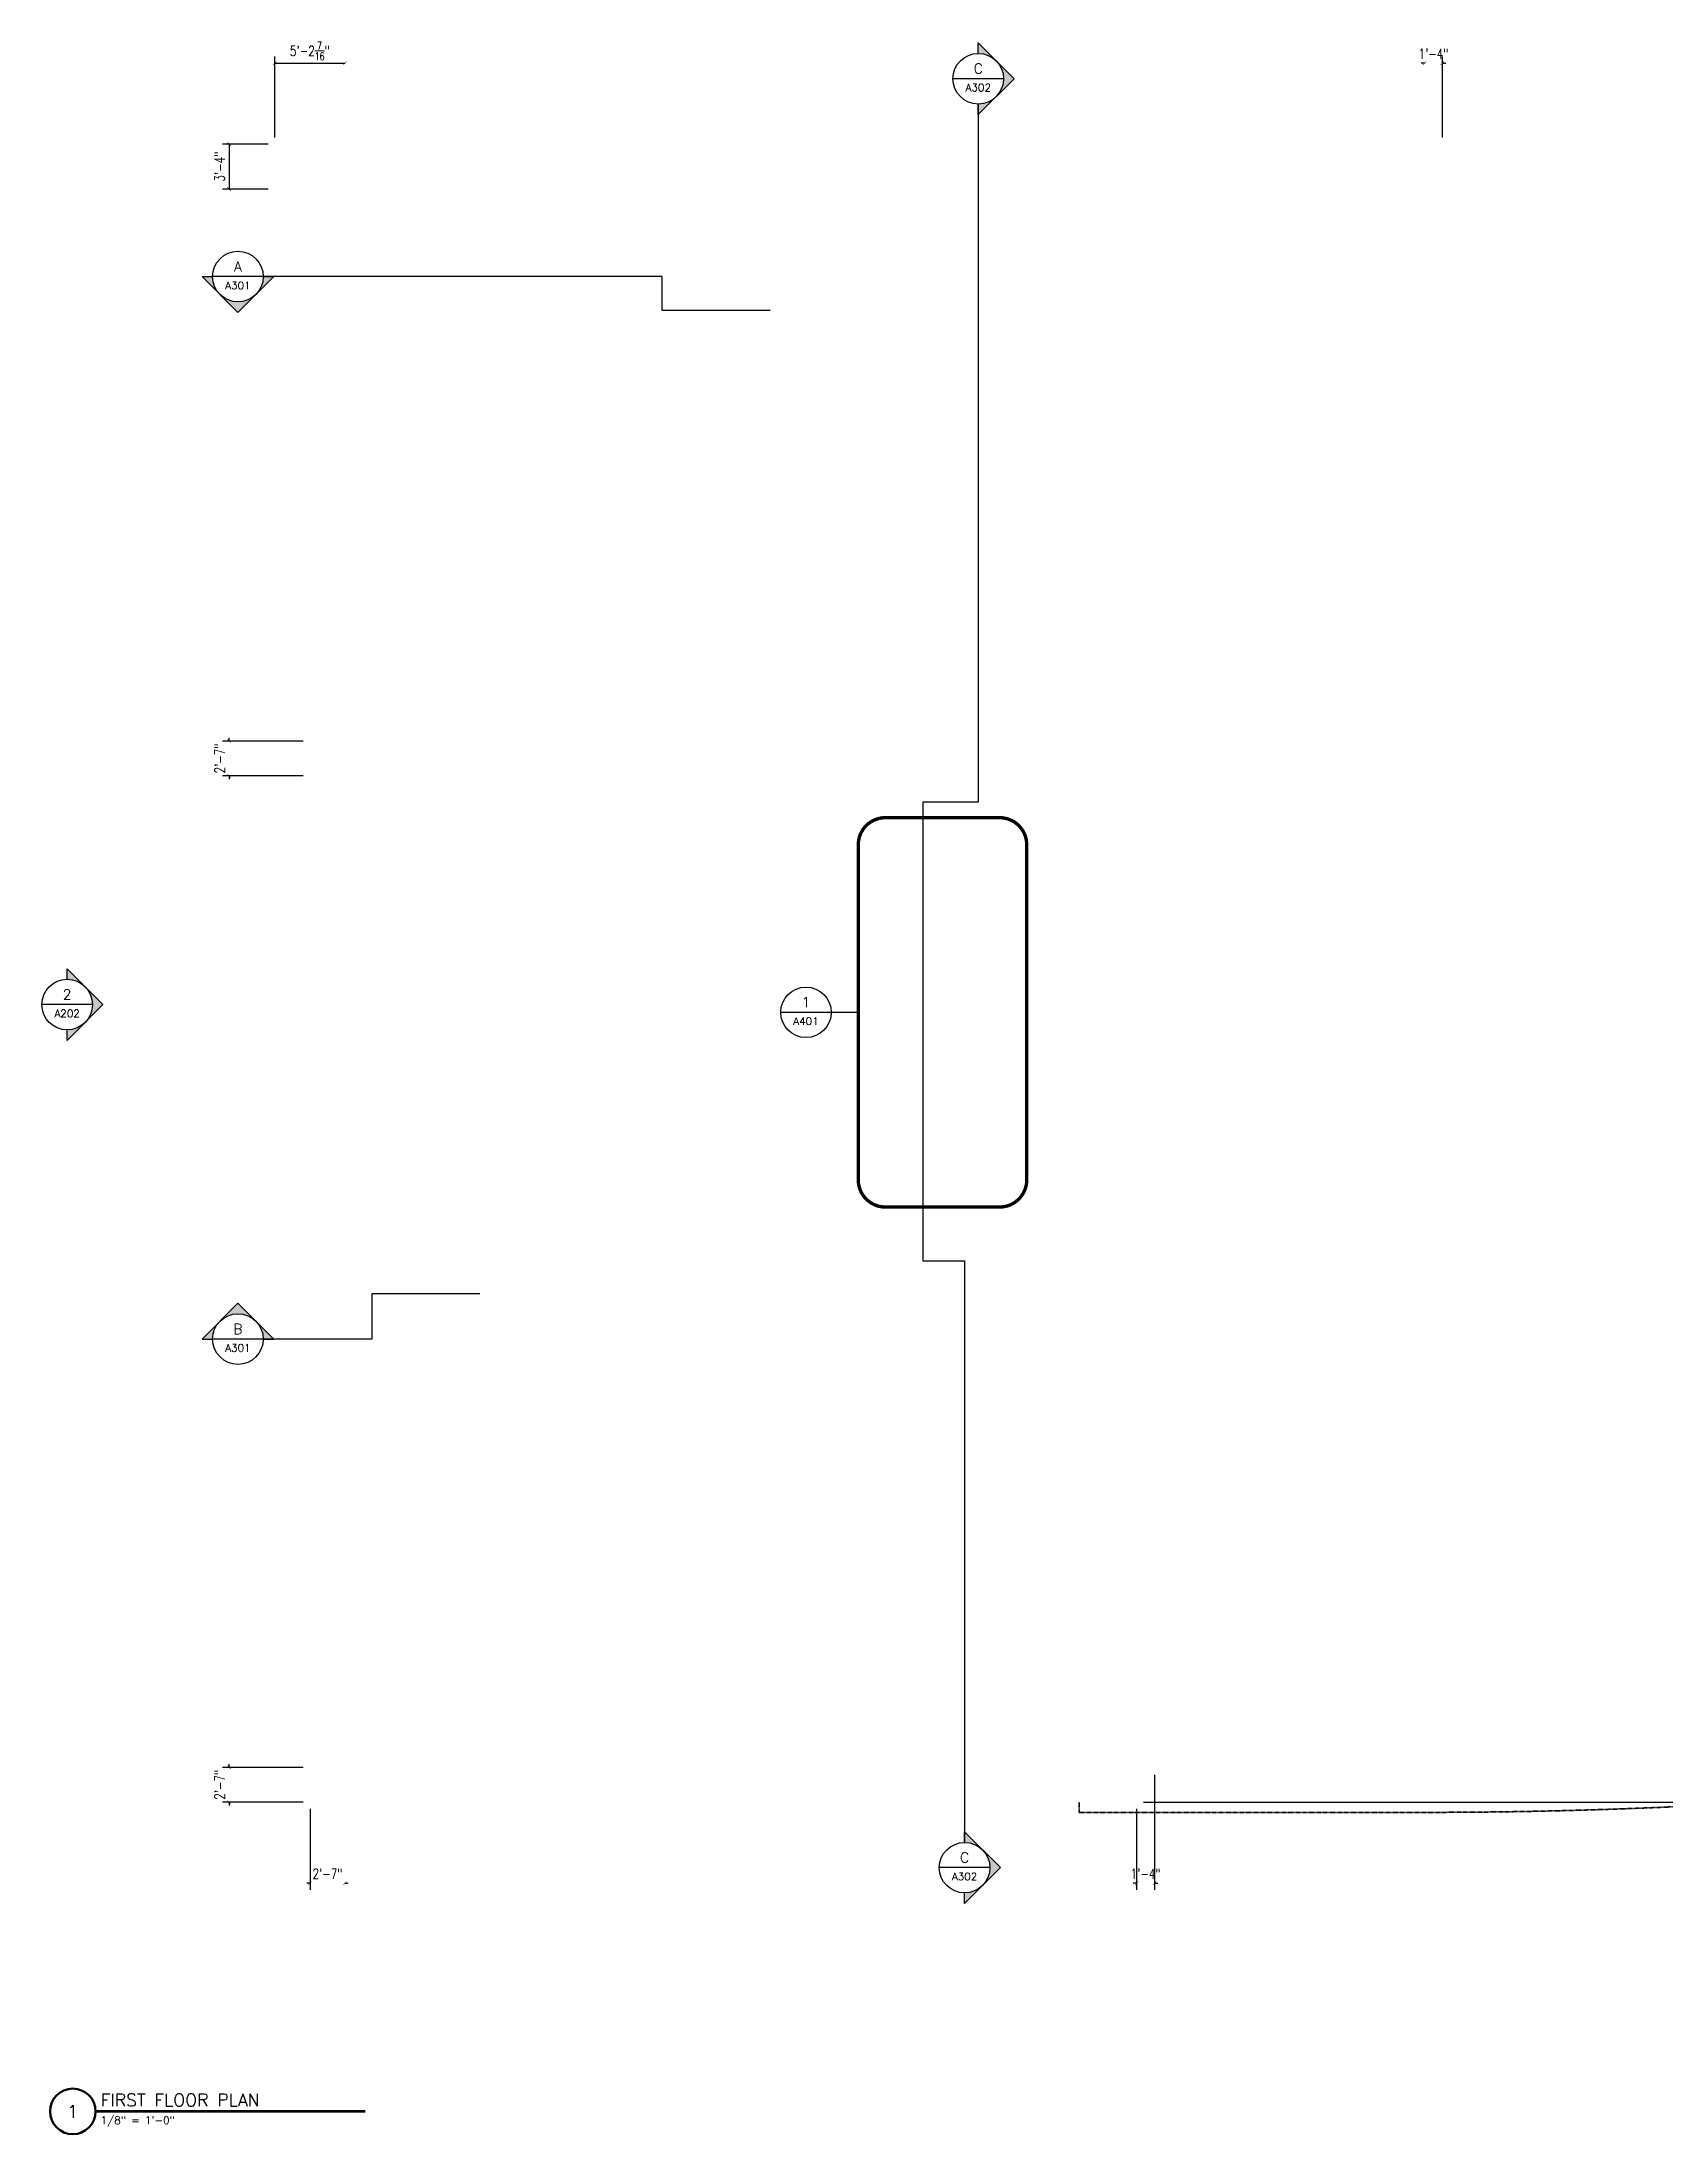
# Model space of a CAD drawing. Header units: inches. Extents: x -390 to 2906, y -206 to 1802.
# Drawn here: x -390 to 1054, y -206 to 1655 of the extents above; entities that cross this region are included whole.
import ezdxf
from ezdxf.enums import TextEntityAlignment as Align

# ---------------------------------------------------------------- set-up
doc = ezdxf.new("R2010")
doc.units = ezdxf.units.IN
doc.header["$LTSCALE"] = 0.5
doc.header["$MEASUREMENT"] = 0
doc.linetypes.add('DASHED2', pattern=[0.375, 0.25, -0.125])
doc.layers.get('0').update_dxf_attribs({"lineweight": 18})
doc.layers.get('Defpoints').update_dxf_attribs({"color": 140, "lineweight": 18})
for name, color, linetype, lineweight in [('A-Anno-Dims', 211, 'Continuous', 18), ('A-Detl-Iden', 151, 'Continuous', 25), ('A-Elev-Iden', 151, 'Continuous', 25), ('A-Flor-Otln', 32, 'Continuous', 35), ('A-Sect-Iden', 191, 'Continuous', 25), ('G-Anno-Ttlb', 213, 'Continuous', 50)]:
    doc.layers.add(name, color=color, linetype=linetype, lineweight=lineweight)
doc.styles.add('Arch-Dim', font='romans.shx', dxfattribs={"width": 0.75})
doc.styles.add('RomanS', font='romans.shx')
doc.dimstyles.new('Aec-Arch-I-96', dxfattribs={"dimscale": 96, "dimtxt": 0.09375, "dimasz": 0.0625, "dimexe": 0.0625, "dimexo": 0.0625, "dimgap": 0.03125, "dimtad": 1, "dimdec": 4, "dimzin": 3, "dimdsep": 46, "dimlunit": 4, "dimtxsty": 'Arch-Dim', "dimblk": 'ARCHTICK', "dimcen": 0.09375, "dimazin": 2, "dimtfac": 0.75, "dimtdec": 4, "dimtix": 1, "dimtmove": 2, "dimatfit": 2, "dimfxl": 1, "dimtolj": 1, "dimtzin": 0, "dimarcsym": 0})
doc.dimstyles.new('Annotative', dxfattribs={"dimscale": 0, "dimtxt": 0.09375, "dimasz": 0.03125, "dimexe": 0.0625, "dimexo": 0.0625, "dimgap": 0.03125, "dimtad": 1, "dimdec": 4, "dimzin": 3, "dimdsep": 46, "dimlunit": 4, "dimtxsty": 'Arch-Dim', "dimblk": 'ARCHTICK', "dimcen": 0.09375, "dimazin": 2, "dimtfac": 0.75, "dimtdec": 4, "dimtix": 1, "dimtofl": 0, "dimtmove": 2, "dimatfit": 3, "dimfxl": 1, "dimtolj": 1, "dimtzin": 0, "dimarcsym": 0})

# ---------------------------------------------------------------- blocks, each defined once
blk = doc.blocks.new('_ArchTick')
at = {"color": 0, "linetype": 'ByBlock', "const_width": 0.15}
blk.add_lwpolyline([(-0.5, -0.5), (0.5, 0.5)], dxfattribs=at)
blk = doc.blocks.new('Anno_Detail_A2')
at = {"color": 0, "linetype": 'ByBlock', "lineweight": -2}
blk.add_line((2.5, 0), (-2.5, 0), dxfattribs=at)
blk.add_circle((0, 0), 2.5, dxfattribs=at)
at = {"color": 0, "linetype": 'ByBlock', "lineweight": -2, "style": 'RomanS'}
blk.add_attdef('NUMBER', text='', height=1, dxfattribs=at).set_placement((0, 0.5), align=Align.CENTER)
blk.add_attdef('SHEET', text='', height=0.75, dxfattribs=at).set_placement((0, -0.5), align=Align.TOP_CENTER)
blk = doc.blocks.new('*D33')
at = {"layer": 'A-Anno-Dims', "color": 0, "lineweight": -2, "transparency": 16777216}
for p, q in [((-151, 83), (-151, 11)), ((-151, 17), (-154, 17)), ((-120, 17), (-117, 17))]:
    blk.add_line(p, q, dxfattribs=at)
at = {"layer": 'Defpoints', "color": 0, "transparency": 16777216}
for p in [(-151, 89), (-151, 17), (-120, 17)]:
    blk.add_point(p, dxfattribs=at)
at = {"layer": 'A-Anno-Dims', "color": 0, "lineweight": -2, "transparency": 16777216, "xscale": 3, "yscale": 3, "zscale": 3}
blk.add_blockref('_ArchTick', (-151, 17), dxfattribs=at)
at = {"layer": 'A-Anno-Dims', "color": 0, "lineweight": -2, "transparency": 16777216, "xscale": 3, "yscale": 3, "zscale": 3, "rotation": 180}
blk.add_blockref('_ArchTick', (-120, 17), dxfattribs=at)
at = {"layer": 'A-Anno-Dims', "color": 0, "transparency": 16777216, "insert": (-135.5, 25.4), "char_height": 9, "attachment_point": 5, "style": 'Arch-Dim'}
blk.add_mtext('\\A1;2\'-7"', dxfattribs=at)
blk = doc.blocks.new('*D34')
at = {"layer": 'A-Anno-Dims', "color": 0, "lineweight": -2, "transparency": 16777216}
for p, q in [((600, 113.5), (600, 11)), ((584, 83), (584, 11)), ((584, 17), (581, 17)), ((600, 17), (603, 17))]:
    blk.add_line(p, q, dxfattribs=at)
at = {"layer": 'Defpoints', "color": 0, "transparency": 16777216}
for p in [(600, 119.5), (584, 89), (584, 17)]:
    blk.add_point(p, dxfattribs=at)
at = {"layer": 'A-Anno-Dims', "color": 0, "lineweight": -2, "transparency": 16777216, "xscale": 3, "yscale": 3, "zscale": 3}
blk.add_blockref('_ArchTick', (584, 17), dxfattribs=at)
at = {"layer": 'A-Anno-Dims', "color": 0, "lineweight": -2, "transparency": 16777216, "xscale": 3, "yscale": 3, "zscale": 3, "rotation": 180}
blk.add_blockref('_ArchTick', (600, 17), dxfattribs=at)
at = {"layer": 'A-Anno-Dims', "color": 0, "transparency": 16777216, "insert": (592, 25.4), "char_height": 9, "attachment_point": 5, "style": 'Arch-Dim'}
blk.add_mtext('\\A1;1\'-4"', dxfattribs=at)
blk = doc.blocks.new('*D36')
at = {"layer": 'A-Anno-Dims', "color": 0, "lineweight": -2, "transparency": 16777216}
for p, q in [((-182.4, 1570), (-182.4, 1642)), ((-182.4, 1636), (-120, 1636))]:
    blk.add_line(p, q, dxfattribs=at)
at = {"layer": 'Defpoints', "color": 0, "transparency": 16777216}
for p in [(-120, 1636), (-120, 1636), (-182.4, 1564)]:
    blk.add_point(p, dxfattribs=at)
at = {"layer": 'A-Anno-Dims', "color": 0, "lineweight": -2, "transparency": 16777216, "xscale": 3, "yscale": 3, "zscale": 3, "rotation": 180}
blk.add_blockref('_ArchTick', (-182.4, 1636), dxfattribs=at)
at = {"layer": 'A-Anno-Dims', "color": 0, "lineweight": -2, "transparency": 16777216, "xscale": 3, "yscale": 3, "zscale": 3}
blk.add_blockref('_ArchTick', (-120, 1636), dxfattribs=at)
at = {"layer": 'A-Anno-Dims', "color": 0, "transparency": 16777216, "insert": (-151.2, 1646.9), "char_height": 9, "attachment_point": 5, "style": 'Arch-Dim'}
blk.add_mtext('\\A1;5\'-2{\\H0.750000x;\\S7/16;}"', dxfattribs=at)
blk = doc.blocks.new('*D37')
at = {"layer": 'A-Anno-Dims', "color": 0, "lineweight": -2, "transparency": 16777216}
for p, q in [((856, 1570), (856, 1642)), ((840, 1636), (837, 1636)), ((856, 1636), (859, 1636))]:
    blk.add_line(p, q, dxfattribs=at)
at = {"layer": 'Defpoints', "color": 0, "transparency": 16777216}
for p in [(840, 1636), (856, 1636), (856, 1564)]:
    blk.add_point(p, dxfattribs=at)
at = {"layer": 'A-Anno-Dims', "color": 0, "lineweight": -2, "transparency": 16777216, "xscale": 3, "yscale": 3, "zscale": 3}
blk.add_blockref('_ArchTick', (840, 1636), dxfattribs=at)
at = {"layer": 'A-Anno-Dims', "color": 0, "lineweight": -2, "transparency": 16777216, "xscale": 3, "yscale": 3, "zscale": 3, "rotation": 180}
blk.add_blockref('_ArchTick', (856, 1636), dxfattribs=at)
at = {"layer": 'A-Anno-Dims', "color": 0, "transparency": 16777216, "insert": (848, 1644.4), "char_height": 9, "attachment_point": 5, "style": 'Arch-Dim'}
blk.add_mtext('\\A1;1\'-4"', dxfattribs=at)
blk = doc.blocks.new('*D42')
at = {"layer": 'A-Anno-Dims', "color": 0, "lineweight": -2, "transparency": 16777216}
for p, q in [((2526, 120), (2730.8, 120)), ((2724.8, 120), (2724.8, 123)), ((590, 89), (2730.8, 89)), ((2724.8, 89), (2724.8, 86))]:
    blk.add_line(p, q, dxfattribs=at)
at = {"layer": 'Defpoints', "color": 0, "transparency": 16777216}
for p in [(2520, 120), (584, 89), (2724.8, 89)]:
    blk.add_point(p, dxfattribs=at)
at = {"layer": 'A-Anno-Dims', "color": 0, "lineweight": -2, "transparency": 16777216, "xscale": 3, "yscale": 3, "zscale": 3}
for p, rotation in [((2724.8, 120), 270), ((2724.8, 89), 90)]:
    blk.add_blockref('_ArchTick', p, dxfattribs=dict(at, rotation=rotation))
at = {"layer": 'A-Anno-Dims', "color": 0, "transparency": 16777216, "insert": (2716.4, 104.5), "char_height": 9, "attachment_point": 5, "rotation": 90, "style": 'Arch-Dim'}
blk.add_mtext('\\A1;2\'-7"', dxfattribs=at)
blk = doc.blocks.new('*D44')
at = {"layer": 'A-Anno-Dims', "color": 0, "lineweight": -2, "transparency": 16777216}
for p, q in [((-157, 120), (-229, 120)), ((-223, 120), (-223, 123)), ((-157, 89), (-229, 89)), ((-223, 89), (-223, 86))]:
    blk.add_line(p, q, dxfattribs=at)
at = {"layer": 'Defpoints', "color": 0, "transparency": 16777216}
for p in [(-223, 120), (-151, 120), (-151, 89)]:
    blk.add_point(p, dxfattribs=at)
at = {"layer": 'A-Anno-Dims', "color": 0, "lineweight": -2, "transparency": 16777216, "xscale": 3, "yscale": 3, "zscale": 3}
for p, rotation in [((-223, 120), 270), ((-223, 89), 90)]:
    blk.add_blockref('_ArchTick', p, dxfattribs=dict(at, rotation=rotation))
at = {"layer": 'A-Anno-Dims', "color": 0, "transparency": 16777216, "insert": (-231.4, 104.5), "char_height": 9, "attachment_point": 5, "rotation": 90, "style": 'Arch-Dim'}
blk.add_mtext('\\A1;2\'-7"', dxfattribs=at)
blk = doc.blocks.new('*D45')
at = {"layer": 'A-Anno-Dims', "color": 0, "lineweight": -2, "transparency": 16777216}
for p, q in [((-157, 1033), (-229, 1033)), ((-223, 1033), (-223, 1036)), ((-157, 1002), (-229, 1002)), ((-223, 1002), (-223, 999))]:
    blk.add_line(p, q, dxfattribs=at)
at = {"layer": 'Defpoints', "color": 0, "transparency": 16777216}
for p in [(-151, 1033), (-223, 1002), (-151, 1002)]:
    blk.add_point(p, dxfattribs=at)
at = {"layer": 'A-Anno-Dims', "color": 0, "lineweight": -2, "transparency": 16777216, "xscale": 3, "yscale": 3, "zscale": 3}
for p, rotation in [((-223, 1033), 270), ((-223, 1002), 90)]:
    blk.add_blockref('_ArchTick', p, dxfattribs=dict(at, rotation=rotation))
at = {"layer": 'A-Anno-Dims', "color": 0, "transparency": 16777216, "insert": (-231.4, 1017.5), "char_height": 9, "attachment_point": 5, "rotation": 90, "style": 'Arch-Dim'}
blk.add_mtext('\\A1;2\'-7"', dxfattribs=at)
blk = doc.blocks.new('*D46')
at = {"layer": 'A-Anno-Dims', "color": 0, "lineweight": -2, "transparency": 16777216}
for p, q in [((-188.4, 1564), (-229, 1564)), ((-223, 1564), (-223, 1524)), ((-188.4, 1524), (-229, 1524))]:
    blk.add_line(p, q, dxfattribs=at)
at = {"layer": 'Defpoints', "color": 0, "transparency": 16777216}
for p in [(-182.4, 1564), (-223, 1524), (-182.4, 1524)]:
    blk.add_point(p, dxfattribs=at)
at = {"layer": 'A-Anno-Dims', "color": 0, "lineweight": -2, "transparency": 16777216, "xscale": 3, "yscale": 3, "zscale": 3}
for p, rotation in [((-223, 1564), 90), ((-223, 1524), 270)]:
    blk.add_blockref('_ArchTick', p, dxfattribs=dict(at, rotation=rotation))
at = {"layer": 'A-Anno-Dims', "color": 0, "transparency": 16777216, "insert": (-231.4, 1544), "char_height": 9, "attachment_point": 5, "rotation": 90, "style": 'Arch-Dim'}
blk.add_mtext('\\A1;3\'-4"', dxfattribs=at)
blk = doc.blocks.new('Anno_Section_A2')
at = {"color": 0, "linetype": 'ByBlock', "lineweight": -2}
blk.add_line((2.5, 0), (-2.5, 0), dxfattribs=at)
blk.add_circle((0, 0), 2.5, dxfattribs=at)
at = {"color": 0, "linetype": 'ByBlock', "lineweight": -2, "style": 'RomanS'}
blk.add_attdef('NUMBER', text='', height=1, dxfattribs=at).set_placement((0, 0.5), align=Align.CENTER)
blk.add_attdef('SHEET', text='', height=0.75, dxfattribs=at).set_placement((0, -0.5), align=Align.TOP_CENTER)
blk = doc.blocks.new('Anno_Arrow_A2')
at = {"linetype": 'ByBlock', "lineweight": -2}
h = blk.add_hatch(color=0, dxfattribs=at)
h.paths.add_polyline_path([(-1.77, 1.77), (-3.54, 0), (-2.5, 0, -0.198912)])
h.paths.add_polyline_path([(0, 3.54), (-1.77, 1.77, -0.414214), (1.77, 1.77)])
h.paths.add_polyline_path([(2.37, 1.16), (2.25, 1.1, -0.114349), (2.5, 0), (3.54, 0)])
h.paths.add_polyline_path([(1.77, 1.77, -0.082683), (2.25, 1.1), (2.37, 1.16)])
at = {"color": 0, "linetype": 'ByBlock', "lineweight": -2}
blk.add_lwpolyline([(-2.5, 0), (-3.54, 0), (0, 3.54), (3.54, 0), (2.5, 0)], dxfattribs=at)
blk = doc.blocks.new('Anno_Elevation_A2')
at = {"color": 0, "linetype": 'ByBlock', "lineweight": -2}
blk.add_line((2.5, 0), (-2.5, 0), dxfattribs=at)
blk.add_circle((0, 0), 2.5, dxfattribs=at)
at = {"color": 0, "linetype": 'ByBlock', "lineweight": -2, "style": 'RomanS'}
blk.add_attdef('NUMBER', text='', height=1, dxfattribs=at).set_placement((0, 0.5), align=Align.CENTER)
blk.add_attdef('SHEET', text='', height=0.75, dxfattribs=at).set_placement((0, -0.5), align=Align.TOP_CENTER)
blk = doc.blocks.new('Anno_Title_A1')
at = {"color": 0, "linetype": 'ByBlock', "lineweight": -2}
blk.add_circle((0, 0), 2.25, dxfattribs=at)
blk.add_circle((0, 0), 2.25, dxfattribs=at)
at = {"color": 0, "linetype": 'ByBlock', "lineweight": -2, "style": 'RomanS'}
blk.add_attdef('NUMBER', text='', height=1.25, dxfattribs=at).set_placement((0, 0), align=Align.MIDDLE)
blk = doc.blocks.new('Anno_Title_T1')
at = {"color": 0, "linetype": 'ByBlock', "lineweight": -2, "style": 'RomanS'}
blk.add_attdef('TITLE', (2.75, 0.5), '', height=1.25, dxfattribs=at)
blk.add_attdef('SCALE', text='', height=0.75, dxfattribs=at).set_placement((2.75, -0.5), align=Align.TOP_LEFT)

msp = doc.modelspace()

# ---------------------------------------------------------------- linework, layer by layer
at = {"layer": 'A-Detl-Iden', "linetype": 'DASHED2', "const_width": 3, "flags": 128}
msp.add_lwpolyline([(336.5, 642.5, 0.4142135624), (360.5, 618.5), (462.25, 618.5, 0.4142135624), (486.25, 642.5), (486.25, 940.8125, 0.4142135624), (462.25, 964.8125), (360.5, 964.8125, 0.4142135624), (336.5, 940.8125)], format="xyb", close=True, dxfattribs=at)
at = {"layer": 'A-Flor-Otln', "linetype": 'DASHED2'}
msp.add_line((533, 80), (533, 89), dxfattribs=at)
msp.add_lwpolyline([(533, 80), (827.14267, 80, 0.0957102367), (2656, 428.34945, 0.0957102367)], format="xyb", dxfattribs=at)
at = {"layer": 'A-Sect-Iden'}
for points in [[(443.1875, 1599.68019), (443.1875, 978.66775), (394, 978.66775), (394, 570.5), (431, 570.5), (431, 53.31981)], [(258.01936, 1416), (162.01936, 1416), (162.01936, 1446.125), (-192.68019, 1446.125)], [(0.03651, 541.2099), (-95.96349, 541.2099), (-95.96349, 501), (-192.68019, 501)]]:
    msp.add_lwpolyline(points, dxfattribs=at)
at = {"layer": 'G-Anno-Ttlb'}
msp.add_lwpolyline([(-341.75, -186, 2.4, 2.4, 0), (-101.75, -186, 2.4, 2.4, 0)], format="xyseb", dxfattribs=at)

# ---------------------------------------------------------------- block references
at = {"layer": 'A-Detl-Iden', "xscale": 9, "yscale": 9, "zscale": 9}
msp.add_blockref('Anno_Detail_A2', (290, 791.65625), dxfattribs=at).add_auto_attribs({'SHEET': 'A401', 'NUMBER': '1'})
at = {"layer": 'A-Elev-Iden', "xscale": 9, "yscale": 9, "zscale": 9}
msp.add_blockref('Anno_Elevation_A2', (-367, 798.5625), dxfattribs=at).add_auto_attribs({'SHEET': 'A202', 'NUMBER': '2'})
at = {"layer": 'A-Elev-Iden', "xscale": 9, "yscale": 9, "zscale": 9, "rotation": 270}
msp.add_blockref('Anno_Arrow_A2', (-367, 798.5625), dxfattribs=at)
at = {"layer": 'A-Sect-Iden', "xscale": 9, "yscale": 9, "zscale": 9}
for p, values in [((443.1875, 1622.18019), {'SHEET': 'A302', 'NUMBER': 'C'}), ((-215.18019, 1446.125), {'SHEET': 'A301', 'NUMBER': 'A'}), ((-215.18019, 501), {'SHEET': 'A301', 'NUMBER': 'B'}), ((431, 30.81981), {'SHEET': 'A302', 'NUMBER': 'C'})]:
    msp.add_blockref('Anno_Section_A2', p, dxfattribs=at).add_auto_attribs(values)
at = {"layer": 'A-Sect-Iden', "yscale": 9, "zscale": 9}
for p, xscale, rotation in [((443.1875, 1622.18019), 9, 270), ((-215.18019, 1446.125), 9, 180), ((-215.18019, 501), -9, 359.9999999999999), ((431, 30.81981), 9, 270)]:
    msp.add_blockref('Anno_Arrow_A2', p, dxfattribs=dict(at, xscale=xscale, rotation=rotation))
at = {"layer": 'G-Anno-Ttlb'}
ref = msp.add_blockref('Anno_Title_A1', (-362, -186), dxfattribs=dict(at, xscale=9, yscale=9, zscale=9))
ref.add_attrib('NUMBER', '1', dxfattribs={"layer": '0', "color": 0, "linetype": 'ByBlock', "lineweight": -2, "height": 11.25, "style": 'Arch-Dim'}).set_placement((-362, -186), align=Align.MIDDLE)
ref = msp.add_blockref('Anno_Title_T1', (-362, -186), dxfattribs=dict(at, xscale=9, yscale=9, zscale=9))
ref.add_attrib('SCALE', '1/8" = 1\'-0"', dxfattribs={"layer": '0', "color": 0, "linetype": 'ByBlock', "lineweight": -2, "height": 6.75, "style": 'Arch-Dim'}).set_placement((-337.25, -190.5), align=Align.TOP_LEFT)
ref.add_attrib('TITLE', 'FIRST FLOOR PLAN', (-337.25, -181.5), dxfattribs={"layer": '0', "color": 0, "linetype": 'ByBlock', "lineweight": -2, "height": 11.25, "style": 'Arch-Dim'})

# ---------------------------------------------------------------- dimensions: what is measured, and where the dimension line sits
at = {"layer": 'A-Anno-Dims'}
for base, p1, p2, picture, middle in [((-120, 1636), (-182.41604, 1564), (-120, 1636), '*D36', (-151.20802, 1646.875)), ((856, 1636), (840, 1636), (856, 1564), '*D37', (848, 1644.35714)), ((583.99841, 17), (600, 119.52), (583.99841, 89), '*D34', (591.9992, 25.35714)), ((-151, 17), (-120, 17), (-151, 89), '*D33', (-135.5, 25.35714))]:
    dim = msp.add_linear_dim(base=base, p1=p1, p2=p2, dimstyle='Annotative', dxfattribs=at)
    dim.commit()
    dim.dimension.update_dxf_attribs({"geometry": picture, "text_midpoint": middle})
for base, p1, p2, picture, middle in [((-223, 1524), (-182.41604, 1564), (-182.41604, 1524), '*D46', (-231.35714, 1544)), ((-223, 1002), (-151, 1033), (-151, 1002), '*D45', (-231.35714, 1017.5)), ((-223, 120), (-151, 89), (-151, 120), '*D44', (-231.35714, 104.5)), ((2724.78534, 89), (2520, 120), (583.99841, 89), '*D42', (2716.4282, 104.5))]:
    dim = msp.add_linear_dim(base=base, p1=p1, p2=p2, angle=90, dimstyle='Annotative', dxfattribs=at)
    dim.commit()
    dim.dimension.update_dxf_attribs({"geometry": picture, "text_midpoint": middle})

# ---------------------------------------------------------------- leaders
at = {"layer": 'A-Detl-Iden', "has_arrowhead": 0}
msp.add_leader([(336.5, 791.65625), (312.5, 791.65625)], dimstyle='Aec-Arch-I-96', dxfattribs=at)

doc.saveas('drawing.dxf')
